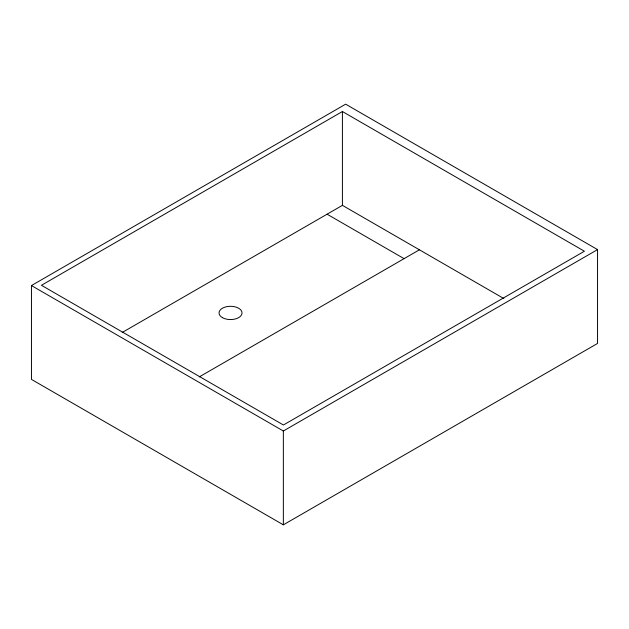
<?xml version="1.0" encoding="UTF-8"?>
<svg xmlns="http://www.w3.org/2000/svg" width="629" height="629" viewBox="0 0 629 629"><rect width="100%" height="100%" fill="white"/><g stroke="black" fill="none" stroke-linecap="round" stroke-linejoin="round"><path stroke-width="0.94" d="M31.45 285.566L345.651 104.17L597.55 249.603L597.55 343.434L283.349 524.83L31.45 379.397L31.45 285.566L283.349 431.007L597.55 249.603M342.412 111.522L41.435 285.291L283.42 425L584.404 251.23L342.412 111.522L342.412 205.345L122.199 332.489M199.196 376.944L419.409 249.799M342.412 205.345L503.845 298.547M327.08 214.198L404.077 258.653M283.349 431.007L283.349 524.83M222.407 317.629A11.495 6.636 0 0 0 241.63 314.657A11.495 6.636 0 0 0 227.556 306.527A11.495 6.636 0 0 0 222.407 317.629"/></g></svg>
